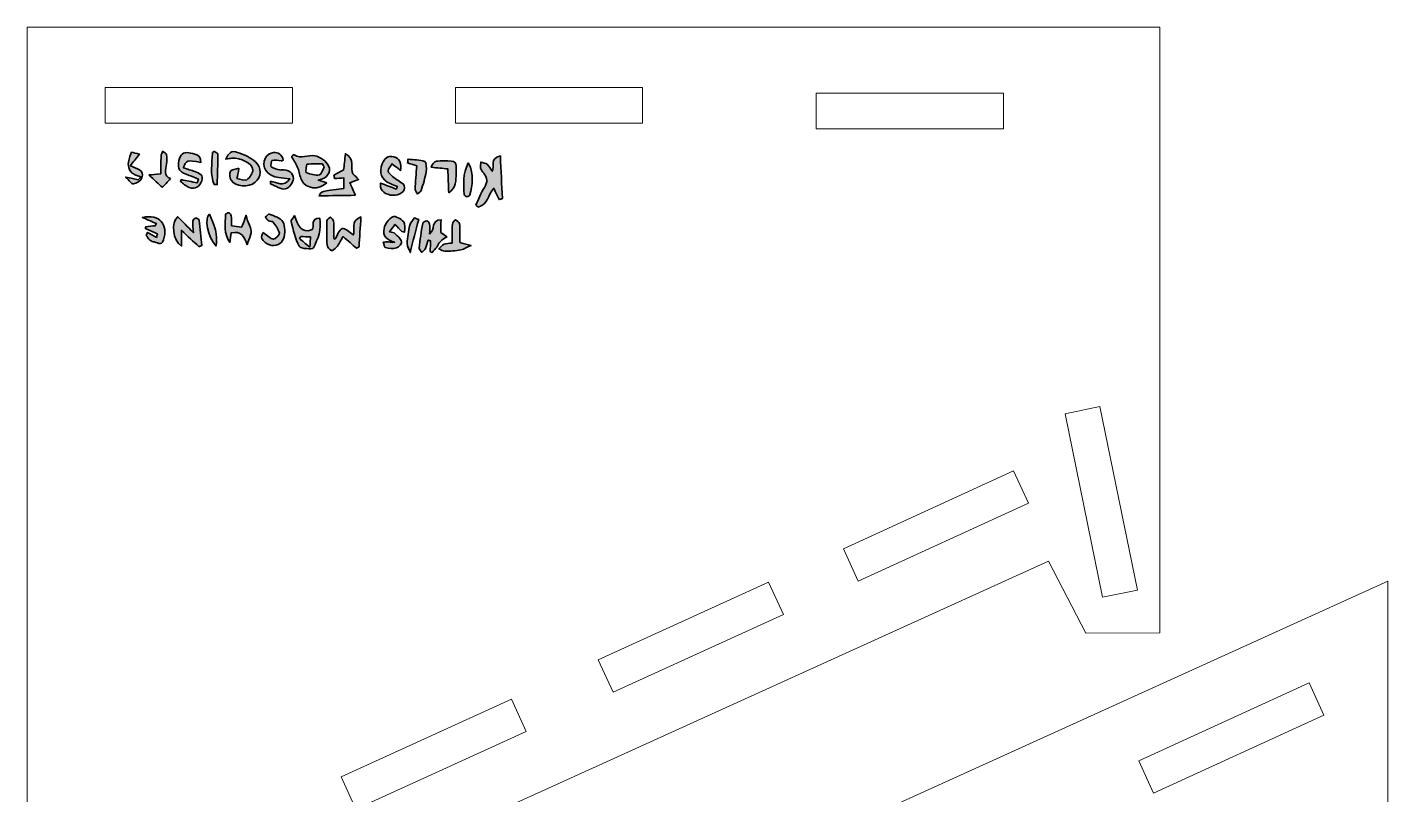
# Model space of a CAD drawing. Header units: inches. Extents: x 0.7 to 43.7, y -59.5 to -0.9.
# Drawn here: x 0.67 to 23.51, y -27.58 to -14.69 of the extents above; entities that cross this region are included whole.
import ezdxf

# ---------------------------------------------------------------- set-up
doc = ezdxf.new("R2010")
doc.units = ezdxf.units.IN
doc.header["$MEASUREMENT"] = 0
doc.layers.add('cut', color=7, linetype='Continuous')
doc.layers.add('etch', color=7, linetype='Continuous')

# ---------------------------------------------------------------- blocks, each defined once
blk = doc.blocks.new('block 11')
at = {"layer": 'etch', "true_color": 0x00a550}
h = blk.add_hatch(color=114, dxfattribs=at)
h.dxf.hatch_style = 2
edge = h.paths.add_edge_path()
edge.add_spline(control_points=[(2.419, -16.793), (2.457, -16.802), (2.497, -16.812), (2.553, -16.826), (2.495, -16.901), (2.452, -16.956), (2.404, -17.019), (2.501, -17.075), (2.646, -17.079), (2.597, -17.225), (2.581, -17.271), (2.507, -17.315), (2.453, -17.325), (2.423, -17.331), (2.38, -17.263), (2.322, -17.21), (2.418, -17.231), (2.475, -17.243), (2.531, -17.255), (2.546, -17.24), (2.561, -17.224), (2.575, -17.208), (2.328, -17.14), (2.337, -16.987), (2.419, -16.793)], knot_values=[0, 0, 0, 0, 1, 1, 1, 2, 2, 2, 3, 3, 3, 4, 4, 4, 5, 5, 5, 6, 6, 6, 7, 7, 7, 8, 8, 8, 8], degree=3, periodic=1)
h = blk.add_hatch(color=114, dxfattribs=at)
h.dxf.hatch_style = 2
edge = h.paths.add_edge_path()
edge.add_spline(control_points=[(3.076, -17.234), (3.023, -17.292), (2.975, -17.344), (2.939, -17.382), (2.879, -17.326), (2.804, -17.257), (2.715, -17.174), (2.771, -17.169), (2.826, -17.163), (2.912, -17.155), (2.914, -17.059), (2.914, -16.957), (2.918, -16.856), (2.92, -16.829), (2.935, -16.803), (2.943, -16.776), (2.967, -16.795), (3.006, -16.811), (3.01, -16.834), (3.02, -16.883), (3.015, -16.936), (3.01, -16.986), (2.998, -17.087), (2.952, -17.196), (3.076, -17.234)], knot_values=[0, 0, 0, 0, 1, 1, 1, 2, 2, 2, 3, 3, 3, 4, 4, 4, 5, 5, 5, 6, 6, 6, 7, 7, 7, 8, 8, 8, 8], degree=3, periodic=1)
h = blk.add_hatch(color=114, dxfattribs=at)
h.dxf.hatch_style = 2
edge = h.paths.add_edge_path()
edge.add_spline(control_points=[(3.291, -17.055), (3.362, -17.077), (3.424, -17.095), (3.484, -17.117), (3.557, -17.144), (3.637, -17.177), (3.601, -17.275), (3.566, -17.367), (3.492, -17.422), (3.389, -17.385), (3.335, -17.365), (3.29, -17.317), (3.241, -17.282), (3.247, -17.272), (3.253, -17.263), (3.258, -17.253), (3.346, -17.271), (3.433, -17.289), (3.521, -17.307), (3.528, -17.287), (3.536, -17.266), (3.543, -17.246), (3.493, -17.224), (3.444, -17.195), (3.391, -17.181), (3.231, -17.137), (3.19, -17.078), (3.217, -16.933), (3.235, -16.836), (3.291, -16.785), (3.381, -16.804), (3.467, -16.821), (3.586, -16.819), (3.585, -16.963), (3.342, -16.923), (3.342, -16.923), (3.291, -17.055)], knot_values=[0, 0, 0, 0, 1, 1, 1, 2, 2, 2, 3, 3, 3, 4, 4, 4, 5, 5, 5, 6, 6, 6, 7, 7, 7, 8, 8, 8, 9, 9, 9, 10, 10, 10, 11, 11, 11, 12, 12, 12, 12], degree=3, periodic=1)
h = blk.add_hatch(color=114, dxfattribs=at)
h.dxf.hatch_style = 2
edge = h.paths.add_edge_path()
edge.add_spline(control_points=[(3.807, -17.335), (3.738, -17.165), (3.773, -16.985), (3.778, -16.809), (3.778, -16.798), (3.81, -16.776), (3.816, -16.78), (3.838, -16.791), (3.871, -16.812), (3.871, -16.828), (3.871, -16.997), (3.864, -17.166), (3.86, -17.335), (3.842, -17.335), (3.825, -17.335), (3.807, -17.335)], knot_values=[0, 0, 0, 0, 1, 1, 1, 2, 2, 2, 3, 3, 3, 4, 4, 4, 5, 5, 5, 5], degree=3, periodic=1)
h = blk.add_hatch(color=114, dxfattribs=at)
h.dxf.hatch_style = 2
edge = h.paths.add_edge_path()
edge.add_spline(control_points=[(4.225, -17.062), (4.21, -17.139), (4.201, -17.186), (4.191, -17.234), (4.248, -17.243), (4.322, -17.278), (4.356, -17.255), (4.407, -17.221), (4.458, -17.144), (4.457, -17.086), (4.456, -16.984), (4.25, -16.88), (4.107, -16.893), (4.076, -16.895), (4.044, -16.902), (4.003, -16.908), (4.044, -16.809), (4.105, -16.755), (4.202, -16.795), (4.306, -16.837), (4.42, -16.878), (4.502, -16.952), (4.615, -17.054), (4.601, -17.215), (4.498, -17.298), (4.386, -17.388), (4.163, -17.376), (4.092, -17.264), (4.067, -17.225), (4.061, -17.15), (4.083, -17.112), (4.102, -17.08), (4.172, -17.079), (4.225, -17.062)], knot_values=[0, 0, 0, 0, 1, 1, 1, 2, 2, 2, 3, 3, 3, 4, 4, 4, 5, 5, 5, 6, 6, 6, 7, 7, 7, 8, 8, 8, 9, 9, 9, 10, 10, 10, 11, 11, 11, 11], degree=3, periodic=1)
h = blk.add_hatch(color=114, dxfattribs=at)
h.dxf.hatch_style = 2
edge = h.paths.add_edge_path()
edge.add_spline(control_points=[(4.752, -17.278), (4.867, -17.299), (4.97, -17.385), (5.079, -17.242), (5.003, -17.232), (4.948, -17.223), (4.893, -17.217), (4.7, -17.197), (4.587, -17.039), (4.668, -16.888), (4.692, -16.845), (4.755, -16.799), (4.803, -16.797), (4.88, -16.793), (4.953, -16.829), (4.968, -16.926), (4.949, -16.933), (4.94, -16.938), (4.932, -16.938), (4.882, -16.934), (4.83, -16.92), (4.782, -16.929), (4.769, -16.932), (4.752, -17.025), (4.768, -17.037), (4.807, -17.068), (4.863, -17.076), (4.913, -17.091), (4.921, -17.094), (4.931, -17.092), (4.941, -17.091), (5.053, -17.079), (5.14, -17.135), (5.14, -17.238), (5.139, -17.299), (5.059, -17.402), (5.003, -17.41), (4.928, -17.421), (4.842, -17.36), (4.762, -17.327), (4.755, -17.324), (4.756, -17.301), (4.752, -17.278)], knot_values=[0, 0, 0, 0, 1, 1, 1, 2, 2, 2, 3, 3, 3, 4, 4, 4, 5, 5, 5, 6, 6, 6, 7, 7, 7, 8, 8, 8, 9, 9, 9, 10, 10, 10, 11, 11, 11, 12, 12, 12, 13, 13, 13, 14, 14, 14, 14], degree=3, periodic=1)
h = blk.add_hatch(color=114, dxfattribs=at)
h.dxf.hatch_style = 2
edge = h.paths.add_edge_path()
edge.add_spline(control_points=[(5.7, -17.306), (5.562, -17.44), (5.35, -17.41), (5.276, -17.259), (5.245, -17.197), (5.239, -17.123), (5.213, -17.059), (5.187, -16.996), (5.148, -16.939), (5.108, -16.866), (5.106, -16.868), (5.143, -16.83), (5.152, -16.836), (5.268, -16.912), (5.387, -16.833), (5.496, -16.852), (5.584, -16.868), (5.696, -16.942), (5.73, -17.02), (5.775, -17.123), (5.715, -17.23), (5.555, -17.263), (5.616, -17.281), (5.65, -17.291), (5.7, -17.306)], knot_values=[0, 0, 0, 0, 1, 1, 1, 2, 2, 2, 3, 3, 3, 4, 4, 4, 5, 5, 5, 6, 6, 6, 7, 7, 7, 8, 8, 8, 8], degree=3, periodic=1)
edge = h.paths.add_edge_path()
edge.add_spline(control_points=[(5.655, -17.04), (5.645, -17.022), (5.635, -17.004), (5.625, -16.986), (5.539, -16.987), (5.451, -16.981), (5.367, -16.996), (5.353, -16.999), (5.341, -17.131), (5.353, -17.135), (5.424, -17.161), (5.505, -17.183), (5.578, -17.174), (5.609, -17.17), (5.63, -17.087), (5.655, -17.04)], knot_values=[0, 0, 0, 0, 1, 1, 1, 2, 2, 2, 3, 3, 3, 4, 4, 4, 5, 5, 5, 5], degree=3, periodic=1)
h = blk.add_hatch(color=114, dxfattribs=at)
h.dxf.hatch_style = 2
edge = h.paths.add_edge_path()
edge.add_spline(control_points=[(6.179, -17.516), (5.979, -17.519), (5.78, -17.522), (5.569, -17.525), (5.602, -17.45), (5.602, -17.45), (5.985, -17.4), (5.986, -17.35), (5.986, -17.3), (5.986, -17.224), (5.933, -17.228), (5.882, -17.232), (5.831, -17.236), (5.827, -17.218), (5.823, -17.199), (5.818, -17.18), (5.872, -17.15), (5.927, -17.12), (5.982, -17.09), (5.991, -17.013), (6, -16.927), (6.013, -16.817), (6.187, -16.91), (6.078, -17.06), (6.138, -17.158), (6.167, -17.186), (6.2, -17.218), (6.233, -17.251), (6.195, -17.265), (6.157, -17.279), (6.086, -17.305), (6.108, -17.356), (6.135, -17.417), (6.179, -17.516)], knot_values=[0, 0, 0, 0, 1, 1, 1, 2, 2, 2, 3, 3, 3, 4, 4, 4, 5, 5, 5, 6, 6, 6, 7, 7, 7, 8, 8, 8, 9, 9, 9, 10, 10, 10, 11, 11, 11, 11], degree=3, periodic=1)
h = blk.add_hatch(color=114, dxfattribs=at)
h.dxf.hatch_style = 2
edge = h.paths.add_edge_path()
edge.add_spline(control_points=[(6.936, -17.104), (6.92, -17.088), (6.91, -17.075), (6.897, -17.065), (6.862, -17.039), (6.826, -17.015), (6.791, -16.99), (6.769, -17.029), (6.73, -17.067), (6.73, -17.106), (6.73, -17.138), (6.772, -17.176), (6.803, -17.201), (6.859, -17.246), (6.924, -17.281), (6.98, -17.326), (6.997, -17.34), (7.009, -17.375), (7.006, -17.398), (6.998, -17.478), (6.874, -17.534), (6.766, -17.511), (6.646, -17.487), (6.584, -17.41), (6.603, -17.312), (6.69, -17.345), (6.779, -17.379), (6.868, -17.413), (6.873, -17.398), (6.879, -17.383), (6.884, -17.369), (6.844, -17.353), (6.804, -17.338), (6.765, -17.32), (6.618, -17.254), (6.57, -17.134), (6.629, -16.986), (6.664, -16.898), (6.721, -16.844), (6.822, -16.87), (6.918, -16.895), (6.96, -16.98), (6.936, -17.104)], knot_values=[0, 0, 0, 0, 1, 1, 1, 2, 2, 2, 3, 3, 3, 4, 4, 4, 5, 5, 5, 6, 6, 6, 7, 7, 7, 8, 8, 8, 9, 9, 9, 10, 10, 10, 11, 11, 11, 12, 12, 12, 13, 13, 13, 14, 14, 14, 14], degree=3, periodic=1)
h = blk.add_hatch(color=114, dxfattribs=at)
h.dxf.hatch_style = 2
edge = h.paths.add_edge_path()
edge.add_spline(control_points=[(8.2, -17.682), (8.247, -17.582), (8.283, -17.476), (8.344, -17.385), (8.404, -17.295), (8.396, -17.223), (8.333, -17.145), (8.313, -17.119), (8.29, -17.092), (8.282, -17.061), (8.274, -17.029), (8.283, -16.993), (8.285, -16.959), (8.321, -16.971), (8.363, -16.974), (8.39, -16.996), (8.425, -17.025), (8.446, -17.069), (8.476, -17.111), (8.528, -17.037), (8.421, -16.896), (8.613, -16.855), (8.624, -17.1), (8.635, -17.335), (8.646, -17.57), (8.627, -17.576), (8.609, -17.582), (8.59, -17.588), (8.562, -17.528), (8.535, -17.469), (8.502, -17.399), (8.41, -17.499), (8.398, -17.681), (8.24, -17.713), (8.227, -17.702), (8.213, -17.692), (8.2, -17.682)], knot_values=[0, 0, 0, 0, 1, 1, 1, 2, 2, 2, 3, 3, 3, 4, 4, 4, 5, 5, 5, 6, 6, 6, 7, 7, 7, 8, 8, 8, 9, 9, 9, 10, 10, 10, 11, 11, 11, 12, 12, 12, 12], degree=3, periodic=1)
h = blk.add_hatch(color=114, dxfattribs=at)
h.dxf.hatch_style = 2
edge = h.paths.add_edge_path()
edge.add_spline(control_points=[(7.21, -17.02), (7.175, -17.01), (7.114, -16.991), (7.054, -16.972), (7.058, -16.951), (7.061, -16.93), (7.065, -16.909), (7.158, -16.92), (7.257, -16.918), (7.343, -16.95), (7.37, -16.96), (7.377, -17.065), (7.367, -17.123), (7.35, -17.228), (7.316, -17.331), (7.284, -17.434), (7.276, -17.458), (7.244, -17.475), (7.224, -17.495), (7.209, -17.469), (7.181, -17.443), (7.182, -17.418), (7.187, -17.288), (7.199, -17.158), (7.21, -17.02)], knot_values=[0, 0, 0, 0, 1, 1, 1, 2, 2, 2, 3, 3, 3, 4, 4, 4, 5, 5, 5, 6, 6, 6, 7, 7, 7, 8, 8, 8, 8], degree=3, periodic=1)
h = blk.add_hatch(color=114, dxfattribs=at)
h.dxf.hatch_style = 2
edge = h.paths.add_edge_path()
edge.add_spline(control_points=[(7.746, -17.472), (7.741, -17.344), (7.737, -17.217), (7.732, -17.073), (7.643, -17.064), (7.552, -17.055), (7.453, -17.045), (7.49, -16.919), (7.583, -16.941), (7.661, -16.94), (7.877, -16.936), (7.879, -16.937), (7.871, -17.151), (7.866, -17.266), (7.875, -17.387), (7.746, -17.472)], knot_values=[0, 0, 0, 0, 1, 1, 1, 2, 2, 2, 3, 3, 3, 4, 4, 4, 5, 5, 5, 5], degree=3, periodic=1)
h = blk.add_hatch(color=114, dxfattribs=at)
h.dxf.hatch_style = 2
edge = h.paths.add_edge_path()
edge.add_spline(control_points=[(8.075, -16.972), (8.184, -17.174), (8.136, -17.342), (8.103, -17.509), (8.1, -17.523), (8.069, -17.54), (8.053, -17.539), (8.035, -17.537), (8.006, -17.515), (8.005, -17.5), (7.998, -17.332), (7.974, -17.16), (8.075, -16.972)], knot_values=[0, 0, 0, 0, 1, 1, 1, 2, 2, 2, 3, 3, 3, 4, 4, 4, 4], degree=3, periodic=1)
h = blk.add_hatch(color=114, dxfattribs=at)
h.dxf.hatch_style = 2
edge = h.paths.add_edge_path()
edge.add_spline(control_points=[(4.362, -18.348), (4.32, -18.205), (4.261, -18.108), (4.096, -18.146), (4.089, -18.199), (4.081, -18.254), (4.074, -18.308), (3.957, -18.159), (3.999, -17.995), (4, -17.838), (4, -17.828), (4.038, -17.808), (4.054, -17.812), (4.071, -17.816), (4.094, -17.841), (4.096, -17.859), (4.103, -17.909), (4.1, -17.961), (4.102, -18.028), (4.158, -18.035), (4.215, -18.042), (4.27, -18.049), (4.279, -18.033), (4.284, -18.026), (4.287, -18.017), (4.307, -17.962), (4.326, -17.906), (4.345, -17.85), (4.363, -17.907), (4.373, -17.968), (4.402, -18.019), (4.47, -18.138), (4.397, -18.235), (4.362, -18.348)], knot_values=[0, 0, 0, 0, 1, 1, 1, 2, 2, 2, 3, 3, 3, 4, 4, 4, 5, 5, 5, 6, 6, 6, 7, 7, 7, 8, 8, 8, 9, 9, 9, 10, 10, 10, 11, 11, 11, 11], degree=3, periodic=1)
h = blk.add_hatch(color=114, dxfattribs=at)
h.dxf.hatch_style = 2
edge = h.paths.add_edge_path()
edge.add_spline(control_points=[(2.721, -18.265), (2.703, -18.241), (2.686, -18.216), (2.668, -18.191), (2.674, -18.174), (2.68, -18.156), (2.686, -18.138), (2.737, -18.166), (2.788, -18.194), (2.839, -18.222), (2.845, -18.203), (2.851, -18.184), (2.857, -18.164), (2.789, -18.135), (2.722, -18.106), (2.654, -18.076), (2.656, -18.065), (2.658, -18.054), (2.661, -18.043), (2.714, -18.037), (2.767, -18.032), (2.82, -18.026), (2.826, -18.015), (2.832, -18.003), (2.838, -17.992), (2.76, -17.957), (2.681, -17.922), (2.603, -17.887), (2.896, -17.828), (3.041, -18.005), (2.959, -18.266), (2.922, -18.386), (2.844, -18.289), (2.786, -18.299), (2.764, -18.288), (2.743, -18.277), (2.721, -18.265)], knot_values=[0, 0, 0, 0, 1, 1, 1, 2, 2, 2, 3, 3, 3, 4, 4, 4, 5, 5, 5, 6, 6, 6, 7, 7, 7, 8, 8, 8, 9, 9, 9, 10, 10, 10, 11, 11, 11, 12, 12, 12, 12], degree=3, periodic=1)
h = blk.add_hatch(color=114, dxfattribs=at)
h.dxf.hatch_style = 2
edge = h.paths.add_edge_path()
edge.add_spline(control_points=[(3.552, -18.377), (3.458, -18.29), (3.365, -18.203), (3.258, -18.105), (3.258, -18.198), (3.258, -18.278), (3.258, -18.37), (3.113, -18.273), (3.084, -17.971), (3.198, -17.875), (3.277, -17.957), (3.357, -18.04), (3.46, -18.146), (3.455, -18.064), (3.447, -18.008), (3.451, -17.953), (3.452, -17.932), (3.479, -17.9), (3.496, -17.898), (3.517, -17.896), (3.557, -17.92), (3.559, -17.936), (3.576, -18.077), (3.587, -18.219), (3.599, -18.361), (3.583, -18.366), (3.568, -18.372), (3.552, -18.377)], knot_values=[0, 0, 0, 0, 1, 1, 1, 2, 2, 2, 3, 3, 3, 4, 4, 4, 5, 5, 5, 6, 6, 6, 7, 7, 7, 8, 8, 8, 9, 9, 9, 9], degree=3, periodic=1)
h = blk.add_hatch(color=114, dxfattribs=at)
h.dxf.hatch_style = 2
edge = h.paths.add_edge_path()
edge.add_spline(control_points=[(3.84, -18.369), (3.695, -18.21), (3.638, -17.887), (3.732, -17.835), (3.812, -18.007), (3.877, -18.18), (3.84, -18.369)], knot_values=[0, 0, 0, 0, 1, 1, 1, 2, 2, 2, 2], degree=3, periodic=1)
h = blk.add_hatch(color=114, dxfattribs=at)
h.dxf.hatch_style = 2
edge = h.paths.add_edge_path()
edge.add_spline(control_points=[(4.63, -18.141), (4.706, -18.194), (4.752, -18.248), (4.804, -18.254), (4.835, -18.257), (4.911, -18.176), (4.904, -18.15), (4.886, -18.082), (4.836, -18.021), (4.793, -17.962), (4.783, -17.948), (4.745, -17.958), (4.727, -17.947), (4.703, -17.932), (4.686, -17.906), (4.667, -17.884), (4.69, -17.866), (4.721, -17.827), (4.734, -17.832), (4.815, -17.868), (4.927, -17.894), (4.962, -17.96), (5.003, -18.036), (5.001, -18.158), (4.973, -18.245), (4.942, -18.339), (4.836, -18.377), (4.738, -18.35), (4.687, -18.336), (4.638, -18.288), (4.608, -18.242), (4.593, -18.219), (4.623, -18.167), (4.63, -18.141)], knot_values=[0, 0, 0, 0, 1, 1, 1, 2, 2, 2, 3, 3, 3, 4, 4, 4, 5, 5, 5, 6, 6, 6, 7, 7, 7, 8, 8, 8, 9, 9, 9, 10, 10, 10, 11, 11, 11, 11], degree=3, periodic=1)
h = blk.add_hatch(color=114, dxfattribs=at)
h.dxf.hatch_style = 2
edge = h.paths.add_edge_path()
edge.add_spline(control_points=[(5.157, -17.856), (5.217, -18.016), (5.26, -18.165), (5.454, -18.093), (5.502, -18.042), (5.413, -17.89), (5.582, -17.902), (5.612, -18.083), (5.555, -18.249), (5.474, -18.398), (5.458, -18.427), (5.26, -18.415), (5.235, -18.372), (5.165, -18.247), (5.139, -18.096), (5.1, -17.954), (5.096, -17.939), (5.121, -17.916), (5.157, -17.856)], knot_values=[0, 0, 0, 0, 1, 1, 1, 2, 2, 2, 3, 3, 3, 4, 4, 4, 5, 5, 5, 6, 6, 6, 6], degree=3, periodic=1)
edge = h.paths.add_edge_path()
edge.add_spline(control_points=[(5.413, -18.388), (5.421, -18.297), (5.424, -18.257), (5.428, -18.215), (5.365, -18.213), (5.315, -18.211), (5.265, -18.209), (5.258, -18.22), (5.25, -18.231), (5.242, -18.242), (5.289, -18.282), (5.336, -18.322), (5.413, -18.388)], knot_values=[0, 0, 0, 0, 1, 1, 1, 2, 2, 2, 3, 3, 3, 4, 4, 4, 4], degree=3, periodic=1)
h = blk.add_hatch(color=114, dxfattribs=at)
h.dxf.hatch_style = 2
edge = h.paths.add_edge_path()
edge.add_spline(control_points=[(5.839, -18.255), (5.877, -18.192), (5.905, -18.09), (5.957, -18.075), (6.006, -18.062), (6.08, -18.14), (6.147, -18.181), (6.186, -18.1), (6.079, -17.954), (6.273, -17.88), (6.261, -18.06), (6.251, -18.219), (6.24, -18.379), (6.226, -18.387), (6.212, -18.396), (6.197, -18.404), (6.127, -18.343), (6.056, -18.281), (5.973, -18.209), (5.934, -18.273), (5.903, -18.334), (5.862, -18.388), (5.842, -18.414), (5.793, -18.45), (5.777, -18.441), (5.745, -18.425), (5.708, -18.383), (5.706, -18.349), (5.696, -18.214), (5.696, -18.079), (5.699, -17.943), (5.7, -17.923), (5.739, -17.903), (5.76, -17.883), (5.779, -17.905), (5.813, -17.926), (5.814, -17.949), (5.82, -18.046), (5.817, -18.144), (5.817, -18.241), (5.824, -18.246), (5.832, -18.251), (5.839, -18.255)], knot_values=[0, 0, 0, 0, 1, 1, 1, 2, 2, 2, 3, 3, 3, 4, 4, 4, 5, 5, 5, 6, 6, 6, 7, 7, 7, 8, 8, 8, 9, 9, 9, 10, 10, 10, 11, 11, 11, 12, 12, 12, 13, 13, 13, 14, 14, 14, 14], degree=3, periodic=1)
h = blk.add_hatch(color=114, dxfattribs=at)
h.dxf.hatch_style = 2
edge = h.paths.add_edge_path()
edge.add_spline(control_points=[(6.961, -18.126), (6.922, -18.086), (6.883, -18.046), (6.844, -18.006), (6.816, -18.041), (6.789, -18.077), (6.75, -18.127), (6.801, -18.142), (6.828, -18.142), (6.842, -18.156), (6.885, -18.199), (6.937, -18.241), (6.956, -18.295), (6.965, -18.319), (6.909, -18.39), (6.872, -18.4), (6.813, -18.417), (6.743, -18.407), (6.682, -18.393), (6.664, -18.389), (6.658, -18.335), (6.646, -18.304), (6.675, -18.302), (6.705, -18.295), (6.734, -18.298), (6.766, -18.301), (6.798, -18.312), (6.84, -18.304), (6.714, -18.271), (6.629, -18.198), (6.661, -18.071), (6.679, -17.996), (6.742, -17.911), (6.809, -17.876), (6.846, -17.856), (6.948, -17.912), (6.99, -17.961), (7.021, -17.996), (7.003, -18.075), (7.006, -18.134), (6.991, -18.131), (6.976, -18.129), (6.961, -18.126)], knot_values=[0, 0, 0, 0, 1, 1, 1, 2, 2, 2, 3, 3, 3, 4, 4, 4, 5, 5, 5, 6, 6, 6, 7, 7, 7, 8, 8, 8, 9, 9, 9, 10, 10, 10, 11, 11, 11, 12, 12, 12, 13, 13, 13, 14, 14, 14, 14], degree=3, periodic=1)
h = blk.add_hatch(color=114, dxfattribs=at)
h.dxf.hatch_style = 2
edge = h.paths.add_edge_path()
edge.add_spline(control_points=[(7.102, -18.476), (7.083, -18.426), (7.047, -18.375), (7.048, -18.325), (7.052, -18.222), (7.069, -18.119), (7.093, -18.019), (7.104, -17.974), (7.146, -17.936), (7.173, -17.894), (7.196, -17.904), (7.219, -17.913), (7.242, -17.923), (7.193, -18.107), (7.145, -18.291), (7.096, -18.475), (7.097, -18.475), (7.102, -18.476), (7.102, -18.476)], knot_values=[0, 0, 0, 0, 1, 1, 1, 2, 2, 2, 3, 3, 3, 4, 4, 4, 5, 5, 5, 6, 6, 6, 6], degree=3, periodic=1)
h = blk.add_hatch(color=114, dxfattribs=at)
h.dxf.hatch_style = 2
edge = h.paths.add_edge_path()
edge.add_spline(control_points=[(7.425, -18.17), (7.522, -18.093), (7.443, -17.928), (7.617, -17.927), (7.615, -18.002), (7.614, -18.069), (7.612, -18.139), (7.644, -18.162), (7.681, -18.189), (7.717, -18.215), (7.68, -18.239), (7.638, -18.259), (7.606, -18.289), (7.581, -18.313), (7.571, -18.35), (7.55, -18.379), (7.524, -18.414), (7.494, -18.446), (7.466, -18.479), (7.456, -18.473), (7.445, -18.466), (7.435, -18.46), (7.437, -18.4), (7.438, -18.339), (7.44, -18.278), (7.427, -18.275), (7.414, -18.272), (7.402, -18.269), (7.386, -18.317), (7.375, -18.366), (7.354, -18.411), (7.343, -18.436), (7.316, -18.454), (7.296, -18.475), (7.28, -18.451), (7.249, -18.426), (7.251, -18.404), (7.265, -18.264), (7.284, -18.125), (7.309, -17.988), (7.312, -17.968), (7.354, -17.947), (7.38, -17.943), (7.393, -17.942), (7.421, -17.978), (7.424, -18), (7.431, -18.048), (7.426, -18.099), (7.425, -18.17)], knot_values=[0, 0, 0, 0, 1, 1, 1, 2, 2, 2, 3, 3, 3, 4, 4, 4, 5, 5, 5, 6, 6, 6, 7, 7, 7, 8, 8, 8, 9, 9, 9, 10, 10, 10, 11, 11, 11, 12, 12, 12, 13, 13, 13, 14, 14, 14, 15, 15, 15, 16, 16, 16, 16], degree=3, periodic=1)
h = blk.add_hatch(color=114, dxfattribs=at)
h.dxf.hatch_style = 2
edge = h.paths.add_edge_path()
edge.add_spline(control_points=[(7.804, -18.317), (7.804, -18.204), (7.801, -18.102), (7.807, -17.999), (7.808, -17.974), (7.837, -17.95), (7.853, -17.926), (7.878, -17.947), (7.924, -17.967), (7.927, -17.99), (7.936, -18.092), (7.933, -18.195), (7.935, -18.303), (7.936, -18.304), (7.941, -18.314), (7.948, -18.316), (8.005, -18.33), (8.063, -18.343), (8.12, -18.357), (8.063, -18.383), (8.008, -18.42), (7.948, -18.432), (7.862, -18.449), (7.772, -18.454), (7.683, -18.454), (7.649, -18.455), (7.616, -18.429), (7.582, -18.416), (7.61, -18.389), (7.634, -18.353), (7.667, -18.338), (7.704, -18.322), (7.75, -18.325), (7.804, -18.317)], knot_values=[0, 0, 0, 0, 1, 1, 1, 2, 2, 2, 3, 3, 3, 4, 4, 4, 5, 5, 5, 6, 6, 6, 7, 7, 7, 8, 8, 8, 9, 9, 9, 10, 10, 10, 11, 11, 11, 11], degree=3, periodic=1)
at = {"layer": 'etch', "color": 114, "lineweight": 35, "true_color": 0x00a550}
for points, knots in [([(2.419, -16.793), (2.457, -16.802), (2.497, -16.812), (2.553, -16.826), (2.495, -16.901), (2.452, -16.956), (2.404, -17.019), (2.501, -17.075), (2.646, -17.079), (2.597, -17.225), (2.581, -17.271), (2.507, -17.315), (2.453, -17.325), (2.423, -17.331), (2.38, -17.263), (2.322, -17.21), (2.418, -17.231), (2.475, -17.243), (2.531, -17.255), (2.546, -17.24), (2.561, -17.224), (2.575, -17.208), (2.328, -17.14), (2.337, -16.987), (2.419, -16.793)], [0, 0, 0, 0, 1, 1, 1, 2, 2, 2, 3, 3, 3, 4, 4, 4, 5, 5, 5, 6, 6, 6, 7, 7, 7, 8, 8, 8, 8]), ([(3.076, -17.234), (3.023, -17.292), (2.975, -17.344), (2.939, -17.382), (2.879, -17.326), (2.804, -17.257), (2.715, -17.174), (2.771, -17.169), (2.826, -17.163), (2.912, -17.155), (2.914, -17.059), (2.914, -16.957), (2.918, -16.856), (2.92, -16.829), (2.935, -16.803), (2.943, -16.776), (2.967, -16.795), (3.006, -16.811), (3.01, -16.834), (3.02, -16.883), (3.015, -16.936), (3.01, -16.986), (2.998, -17.087), (2.952, -17.196), (3.076, -17.234)], [0, 0, 0, 0, 1, 1, 1, 2, 2, 2, 3, 3, 3, 4, 4, 4, 5, 5, 5, 6, 6, 6, 7, 7, 7, 8, 8, 8, 8]), ([(3.291, -17.055), (3.362, -17.077), (3.424, -17.095), (3.484, -17.117), (3.557, -17.144), (3.637, -17.177), (3.601, -17.275), (3.566, -17.367), (3.492, -17.422), (3.389, -17.385), (3.335, -17.365), (3.29, -17.317), (3.241, -17.282), (3.247, -17.272), (3.253, -17.263), (3.258, -17.253), (3.346, -17.271), (3.433, -17.289), (3.521, -17.307), (3.528, -17.287), (3.536, -17.266), (3.543, -17.246), (3.493, -17.224), (3.444, -17.195), (3.391, -17.181), (3.231, -17.137), (3.19, -17.078), (3.217, -16.933), (3.235, -16.836), (3.291, -16.785), (3.381, -16.804), (3.467, -16.821), (3.586, -16.819), (3.585, -16.963), (3.342, -16.923), (3.342, -16.923), (3.291, -17.055)], [0, 0, 0, 0, 1, 1, 1, 2, 2, 2, 3, 3, 3, 4, 4, 4, 5, 5, 5, 6, 6, 6, 7, 7, 7, 8, 8, 8, 9, 9, 9, 10, 10, 10, 11, 11, 11, 12, 12, 12, 12]), ([(3.807, -17.335), (3.738, -17.165), (3.773, -16.985), (3.778, -16.809), (3.778, -16.798), (3.81, -16.776), (3.816, -16.78), (3.838, -16.791), (3.871, -16.812), (3.871, -16.828), (3.871, -16.997), (3.864, -17.166), (3.86, -17.335), (3.842, -17.335), (3.825, -17.335), (3.807, -17.335)], [0, 0, 0, 0, 1, 1, 1, 2, 2, 2, 3, 3, 3, 4, 4, 4, 5, 5, 5, 5]), ([(4.225, -17.062), (4.21, -17.139), (4.201, -17.186), (4.191, -17.234), (4.248, -17.243), (4.322, -17.278), (4.356, -17.255), (4.407, -17.221), (4.458, -17.144), (4.457, -17.086), (4.456, -16.984), (4.25, -16.88), (4.107, -16.893), (4.076, -16.895), (4.044, -16.902), (4.003, -16.908), (4.044, -16.809), (4.105, -16.755), (4.202, -16.795), (4.306, -16.837), (4.42, -16.878), (4.502, -16.952), (4.615, -17.054), (4.601, -17.215), (4.498, -17.298), (4.386, -17.388), (4.163, -17.376), (4.092, -17.264), (4.067, -17.225), (4.061, -17.15), (4.083, -17.112), (4.102, -17.08), (4.172, -17.079), (4.225, -17.062)], [0, 0, 0, 0, 1, 1, 1, 2, 2, 2, 3, 3, 3, 4, 4, 4, 5, 5, 5, 6, 6, 6, 7, 7, 7, 8, 8, 8, 9, 9, 9, 10, 10, 10, 11, 11, 11, 11]), ([(4.752, -17.278), (4.867, -17.299), (4.97, -17.385), (5.079, -17.242), (5.003, -17.232), (4.948, -17.223), (4.893, -17.217), (4.7, -17.197), (4.587, -17.039), (4.668, -16.888), (4.692, -16.845), (4.755, -16.799), (4.803, -16.797), (4.88, -16.793), (4.953, -16.829), (4.968, -16.926), (4.949, -16.933), (4.94, -16.938), (4.932, -16.938), (4.882, -16.934), (4.83, -16.92), (4.782, -16.929), (4.769, -16.932), (4.752, -17.025), (4.768, -17.037), (4.807, -17.068), (4.863, -17.076), (4.913, -17.091), (4.921, -17.094), (4.931, -17.092), (4.941, -17.091), (5.053, -17.079), (5.14, -17.135), (5.14, -17.238), (5.139, -17.299), (5.059, -17.402), (5.003, -17.41), (4.928, -17.421), (4.842, -17.36), (4.762, -17.327), (4.755, -17.324), (4.756, -17.301), (4.752, -17.278)], [0, 0, 0, 0, 1, 1, 1, 2, 2, 2, 3, 3, 3, 4, 4, 4, 5, 5, 5, 6, 6, 6, 7, 7, 7, 8, 8, 8, 9, 9, 9, 10, 10, 10, 11, 11, 11, 12, 12, 12, 13, 13, 13, 14, 14, 14, 14]), ([(5.7, -17.306), (5.562, -17.44), (5.35, -17.41), (5.276, -17.259), (5.245, -17.197), (5.239, -17.123), (5.213, -17.059), (5.187, -16.996), (5.148, -16.939), (5.108, -16.866), (5.106, -16.868), (5.143, -16.83), (5.152, -16.836), (5.268, -16.912), (5.387, -16.833), (5.496, -16.852), (5.584, -16.868), (5.696, -16.942), (5.73, -17.02), (5.775, -17.123), (5.715, -17.23), (5.555, -17.263), (5.616, -17.281), (5.65, -17.291), (5.7, -17.306)], [0, 0, 0, 0, 1, 1, 1, 2, 2, 2, 3, 3, 3, 4, 4, 4, 5, 5, 5, 6, 6, 6, 7, 7, 7, 8, 8, 8, 8]), ([(6.179, -17.516), (5.979, -17.519), (5.78, -17.522), (5.569, -17.525), (5.602, -17.45), (5.602, -17.45), (5.985, -17.4), (5.986, -17.35), (5.986, -17.3), (5.986, -17.224), (5.933, -17.228), (5.882, -17.232), (5.831, -17.236), (5.827, -17.218), (5.823, -17.199), (5.818, -17.18), (5.872, -17.15), (5.927, -17.12), (5.982, -17.09), (5.991, -17.013), (6, -16.927), (6.013, -16.817), (6.187, -16.91), (6.078, -17.06), (6.138, -17.158), (6.167, -17.186), (6.2, -17.218), (6.233, -17.251), (6.195, -17.265), (6.157, -17.279), (6.086, -17.305), (6.108, -17.356), (6.135, -17.417), (6.179, -17.516)], [0, 0, 0, 0, 1, 1, 1, 2, 2, 2, 3, 3, 3, 4, 4, 4, 5, 5, 5, 6, 6, 6, 7, 7, 7, 8, 8, 8, 9, 9, 9, 10, 10, 10, 11, 11, 11, 11]), ([(6.936, -17.104), (6.92, -17.088), (6.91, -17.075), (6.897, -17.065), (6.862, -17.039), (6.826, -17.015), (6.791, -16.99), (6.769, -17.029), (6.73, -17.067), (6.73, -17.106), (6.73, -17.138), (6.772, -17.176), (6.803, -17.201), (6.859, -17.246), (6.924, -17.281), (6.98, -17.326), (6.997, -17.34), (7.009, -17.375), (7.006, -17.398), (6.998, -17.478), (6.874, -17.534), (6.766, -17.511), (6.646, -17.487), (6.584, -17.41), (6.603, -17.312), (6.69, -17.345), (6.779, -17.379), (6.868, -17.413), (6.873, -17.398), (6.879, -17.383), (6.884, -17.369), (6.844, -17.353), (6.804, -17.338), (6.765, -17.32), (6.618, -17.254), (6.57, -17.134), (6.629, -16.986), (6.664, -16.898), (6.721, -16.844), (6.822, -16.87), (6.918, -16.895), (6.96, -16.98), (6.936, -17.104)], [0, 0, 0, 0, 1, 1, 1, 2, 2, 2, 3, 3, 3, 4, 4, 4, 5, 5, 5, 6, 6, 6, 7, 7, 7, 8, 8, 8, 9, 9, 9, 10, 10, 10, 11, 11, 11, 12, 12, 12, 13, 13, 13, 14, 14, 14, 14]), ([(8.2, -17.682), (8.247, -17.582), (8.283, -17.476), (8.344, -17.385), (8.404, -17.295), (8.396, -17.223), (8.333, -17.145), (8.313, -17.119), (8.29, -17.092), (8.282, -17.061), (8.274, -17.029), (8.283, -16.993), (8.285, -16.959), (8.321, -16.971), (8.363, -16.974), (8.39, -16.996), (8.425, -17.025), (8.446, -17.069), (8.476, -17.111), (8.528, -17.037), (8.421, -16.896), (8.613, -16.855), (8.624, -17.1), (8.635, -17.335), (8.646, -17.57), (8.627, -17.576), (8.609, -17.582), (8.59, -17.588), (8.562, -17.528), (8.535, -17.469), (8.502, -17.399), (8.41, -17.499), (8.398, -17.681), (8.24, -17.713), (8.227, -17.702), (8.213, -17.692), (8.2, -17.682)], [0, 0, 0, 0, 1, 1, 1, 2, 2, 2, 3, 3, 3, 4, 4, 4, 5, 5, 5, 6, 6, 6, 7, 7, 7, 8, 8, 8, 9, 9, 9, 10, 10, 10, 11, 11, 11, 12, 12, 12, 12]), ([(5.655, -17.04), (5.645, -17.022), (5.635, -17.004), (5.625, -16.986), (5.539, -16.987), (5.451, -16.981), (5.367, -16.996), (5.353, -16.999), (5.341, -17.131), (5.353, -17.135), (5.424, -17.161), (5.505, -17.183), (5.578, -17.174), (5.609, -17.17), (5.63, -17.087), (5.655, -17.04)], [0, 0, 0, 0, 1, 1, 1, 2, 2, 2, 3, 3, 3, 4, 4, 4, 5, 5, 5, 5]), ([(5.655, -17.04), (5.63, -17.087), (5.609, -17.17), (5.578, -17.174), (5.505, -17.183), (5.424, -17.161), (5.353, -17.135), (5.341, -17.131), (5.353, -16.999), (5.367, -16.996), (5.451, -16.981), (5.539, -16.987), (5.625, -16.986), (5.635, -17.004), (5.645, -17.022), (5.655, -17.04)], [0, 0, 0, 0, 1, 1, 1, 2, 2, 2, 3, 3, 3, 4, 4, 4, 5, 5, 5, 5]), ([(7.21, -17.02), (7.175, -17.01), (7.114, -16.991), (7.054, -16.972), (7.058, -16.951), (7.061, -16.93), (7.065, -16.909), (7.158, -16.92), (7.257, -16.918), (7.343, -16.95), (7.37, -16.96), (7.377, -17.065), (7.367, -17.123), (7.35, -17.228), (7.316, -17.331), (7.284, -17.434), (7.276, -17.458), (7.244, -17.475), (7.224, -17.495), (7.209, -17.469), (7.181, -17.443), (7.182, -17.418), (7.187, -17.288), (7.199, -17.158), (7.21, -17.02)], [0, 0, 0, 0, 1, 1, 1, 2, 2, 2, 3, 3, 3, 4, 4, 4, 5, 5, 5, 6, 6, 6, 7, 7, 7, 8, 8, 8, 8]), ([(7.746, -17.472), (7.741, -17.344), (7.737, -17.217), (7.732, -17.073), (7.643, -17.064), (7.552, -17.055), (7.453, -17.045), (7.49, -16.919), (7.583, -16.941), (7.661, -16.94), (7.877, -16.936), (7.879, -16.937), (7.871, -17.151), (7.866, -17.266), (7.875, -17.387), (7.746, -17.472)], [0, 0, 0, 0, 1, 1, 1, 2, 2, 2, 3, 3, 3, 4, 4, 4, 5, 5, 5, 5]), ([(8.075, -16.972), (8.184, -17.174), (8.136, -17.342), (8.103, -17.509), (8.1, -17.523), (8.069, -17.54), (8.053, -17.539), (8.035, -17.537), (8.006, -17.515), (8.005, -17.5), (7.998, -17.332), (7.974, -17.16), (8.075, -16.972)], [0, 0, 0, 0, 1, 1, 1, 2, 2, 2, 3, 3, 3, 4, 4, 4, 4]), ([(4.362, -18.348), (4.32, -18.205), (4.261, -18.108), (4.096, -18.146), (4.089, -18.199), (4.081, -18.254), (4.074, -18.308), (3.957, -18.159), (3.999, -17.995), (4, -17.838), (4, -17.828), (4.038, -17.808), (4.054, -17.812), (4.071, -17.816), (4.094, -17.841), (4.096, -17.859), (4.103, -17.909), (4.1, -17.961), (4.102, -18.028), (4.158, -18.035), (4.215, -18.042), (4.27, -18.049), (4.279, -18.033), (4.284, -18.026), (4.287, -18.017), (4.307, -17.962), (4.326, -17.906), (4.345, -17.85), (4.363, -17.907), (4.373, -17.968), (4.402, -18.019), (4.47, -18.138), (4.397, -18.235), (4.362, -18.348)], [0, 0, 0, 0, 1, 1, 1, 2, 2, 2, 3, 3, 3, 4, 4, 4, 5, 5, 5, 6, 6, 6, 7, 7, 7, 8, 8, 8, 9, 9, 9, 10, 10, 10, 11, 11, 11, 11]), ([(2.721, -18.265), (2.703, -18.241), (2.686, -18.216), (2.668, -18.191), (2.674, -18.174), (2.68, -18.156), (2.686, -18.138), (2.737, -18.166), (2.788, -18.194), (2.839, -18.222), (2.845, -18.203), (2.851, -18.184), (2.857, -18.164), (2.789, -18.135), (2.722, -18.106), (2.654, -18.076), (2.656, -18.065), (2.658, -18.054), (2.661, -18.043), (2.714, -18.037), (2.767, -18.032), (2.82, -18.026), (2.826, -18.015), (2.832, -18.003), (2.838, -17.992), (2.76, -17.957), (2.681, -17.922), (2.603, -17.887), (2.896, -17.828), (3.041, -18.005), (2.959, -18.266), (2.922, -18.386), (2.844, -18.289), (2.786, -18.299), (2.764, -18.288), (2.743, -18.277), (2.721, -18.265)], [0, 0, 0, 0, 1, 1, 1, 2, 2, 2, 3, 3, 3, 4, 4, 4, 5, 5, 5, 6, 6, 6, 7, 7, 7, 8, 8, 8, 9, 9, 9, 10, 10, 10, 11, 11, 11, 12, 12, 12, 12]), ([(3.552, -18.377), (3.458, -18.29), (3.365, -18.203), (3.258, -18.105), (3.258, -18.198), (3.258, -18.278), (3.258, -18.37), (3.113, -18.273), (3.084, -17.971), (3.198, -17.875), (3.277, -17.957), (3.357, -18.04), (3.46, -18.146), (3.455, -18.064), (3.447, -18.008), (3.451, -17.953), (3.452, -17.932), (3.479, -17.9), (3.496, -17.898), (3.517, -17.896), (3.557, -17.92), (3.559, -17.936), (3.576, -18.077), (3.587, -18.219), (3.599, -18.361), (3.583, -18.366), (3.568, -18.372), (3.552, -18.377)], [0, 0, 0, 0, 1, 1, 1, 2, 2, 2, 3, 3, 3, 4, 4, 4, 5, 5, 5, 6, 6, 6, 7, 7, 7, 8, 8, 8, 9, 9, 9, 9]), ([(3.84, -18.369), (3.695, -18.21), (3.638, -17.887), (3.732, -17.835), (3.812, -18.007), (3.877, -18.18), (3.84, -18.369)], [0, 0, 0, 0, 1, 1, 1, 2, 2, 2, 2]), ([(4.63, -18.141), (4.706, -18.194), (4.752, -18.248), (4.804, -18.254), (4.835, -18.257), (4.911, -18.176), (4.904, -18.15), (4.886, -18.082), (4.836, -18.021), (4.793, -17.962), (4.783, -17.948), (4.745, -17.958), (4.727, -17.947), (4.703, -17.932), (4.686, -17.906), (4.667, -17.884), (4.69, -17.866), (4.721, -17.827), (4.734, -17.832), (4.815, -17.868), (4.927, -17.894), (4.962, -17.96), (5.003, -18.036), (5.001, -18.158), (4.973, -18.245), (4.942, -18.339), (4.836, -18.377), (4.738, -18.35), (4.687, -18.336), (4.638, -18.288), (4.608, -18.242), (4.593, -18.219), (4.623, -18.167), (4.63, -18.141)], [0, 0, 0, 0, 1, 1, 1, 2, 2, 2, 3, 3, 3, 4, 4, 4, 5, 5, 5, 6, 6, 6, 7, 7, 7, 8, 8, 8, 9, 9, 9, 10, 10, 10, 11, 11, 11, 11]), ([(5.157, -17.856), (5.217, -18.016), (5.26, -18.165), (5.454, -18.093), (5.502, -18.042), (5.413, -17.89), (5.582, -17.902), (5.612, -18.083), (5.555, -18.249), (5.474, -18.398), (5.458, -18.427), (5.26, -18.415), (5.235, -18.372), (5.165, -18.247), (5.139, -18.096), (5.1, -17.954), (5.096, -17.939), (5.121, -17.916), (5.157, -17.856)], [0, 0, 0, 0, 1, 1, 1, 2, 2, 2, 3, 3, 3, 4, 4, 4, 5, 5, 5, 6, 6, 6, 6]), ([(5.839, -18.255), (5.877, -18.192), (5.905, -18.09), (5.957, -18.075), (6.006, -18.062), (6.08, -18.14), (6.147, -18.181), (6.186, -18.1), (6.079, -17.954), (6.273, -17.88), (6.261, -18.06), (6.251, -18.219), (6.24, -18.379), (6.226, -18.387), (6.212, -18.396), (6.197, -18.404), (6.127, -18.343), (6.056, -18.281), (5.973, -18.209), (5.934, -18.273), (5.903, -18.334), (5.862, -18.388), (5.842, -18.414), (5.793, -18.45), (5.777, -18.441), (5.745, -18.425), (5.708, -18.383), (5.706, -18.349), (5.696, -18.214), (5.696, -18.079), (5.699, -17.943), (5.7, -17.923), (5.739, -17.903), (5.76, -17.883), (5.779, -17.905), (5.813, -17.926), (5.814, -17.949), (5.82, -18.046), (5.817, -18.144), (5.817, -18.241), (5.824, -18.246), (5.832, -18.251), (5.839, -18.255)], [0, 0, 0, 0, 1, 1, 1, 2, 2, 2, 3, 3, 3, 4, 4, 4, 5, 5, 5, 6, 6, 6, 7, 7, 7, 8, 8, 8, 9, 9, 9, 10, 10, 10, 11, 11, 11, 12, 12, 12, 13, 13, 13, 14, 14, 14, 14]), ([(6.961, -18.126), (6.922, -18.086), (6.883, -18.046), (6.844, -18.006), (6.816, -18.041), (6.789, -18.077), (6.75, -18.127), (6.801, -18.142), (6.828, -18.142), (6.842, -18.156), (6.885, -18.199), (6.937, -18.241), (6.956, -18.295), (6.965, -18.319), (6.909, -18.39), (6.872, -18.4), (6.813, -18.417), (6.743, -18.407), (6.682, -18.393), (6.664, -18.389), (6.658, -18.335), (6.646, -18.304), (6.675, -18.302), (6.705, -18.295), (6.734, -18.298), (6.766, -18.301), (6.798, -18.312), (6.84, -18.304), (6.714, -18.271), (6.629, -18.198), (6.661, -18.071), (6.679, -17.996), (6.742, -17.911), (6.809, -17.876), (6.846, -17.856), (6.948, -17.912), (6.99, -17.961), (7.021, -17.996), (7.003, -18.075), (7.006, -18.134), (6.991, -18.131), (6.976, -18.129), (6.961, -18.126)], [0, 0, 0, 0, 1, 1, 1, 2, 2, 2, 3, 3, 3, 4, 4, 4, 5, 5, 5, 6, 6, 6, 7, 7, 7, 8, 8, 8, 9, 9, 9, 10, 10, 10, 11, 11, 11, 12, 12, 12, 13, 13, 13, 14, 14, 14, 14]), ([(7.102, -18.476), (7.083, -18.426), (7.047, -18.375), (7.048, -18.325), (7.052, -18.222), (7.069, -18.119), (7.093, -18.019), (7.104, -17.974), (7.146, -17.936), (7.173, -17.894), (7.196, -17.904), (7.219, -17.913), (7.242, -17.923), (7.193, -18.107), (7.145, -18.291), (7.096, -18.475), (7.097, -18.475), (7.102, -18.476), (7.102, -18.476)], [0, 0, 0, 0, 1, 1, 1, 2, 2, 2, 3, 3, 3, 4, 4, 4, 5, 5, 5, 6, 6, 6, 6]), ([(7.425, -18.17), (7.522, -18.093), (7.443, -17.928), (7.617, -17.927), (7.615, -18.002), (7.614, -18.069), (7.612, -18.139), (7.644, -18.162), (7.681, -18.189), (7.717, -18.215), (7.68, -18.239), (7.638, -18.259), (7.606, -18.289), (7.581, -18.313), (7.571, -18.35), (7.55, -18.379), (7.524, -18.414), (7.494, -18.446), (7.466, -18.479), (7.456, -18.473), (7.445, -18.466), (7.435, -18.46), (7.437, -18.4), (7.438, -18.339), (7.44, -18.278), (7.427, -18.275), (7.414, -18.272), (7.402, -18.269), (7.386, -18.317), (7.375, -18.366), (7.354, -18.411), (7.343, -18.436), (7.316, -18.454), (7.296, -18.475), (7.28, -18.451), (7.249, -18.426), (7.251, -18.404), (7.265, -18.264), (7.284, -18.125), (7.309, -17.988), (7.312, -17.968), (7.354, -17.947), (7.38, -17.943), (7.393, -17.942), (7.421, -17.978), (7.424, -18), (7.431, -18.048), (7.426, -18.099), (7.425, -18.17)], [0, 0, 0, 0, 1, 1, 1, 2, 2, 2, 3, 3, 3, 4, 4, 4, 5, 5, 5, 6, 6, 6, 7, 7, 7, 8, 8, 8, 9, 9, 9, 10, 10, 10, 11, 11, 11, 12, 12, 12, 13, 13, 13, 14, 14, 14, 15, 15, 15, 16, 16, 16, 16]), ([(7.804, -18.317), (7.804, -18.204), (7.801, -18.102), (7.807, -17.999), (7.808, -17.974), (7.837, -17.95), (7.853, -17.926), (7.878, -17.947), (7.924, -17.967), (7.927, -17.99), (7.936, -18.092), (7.933, -18.195), (7.935, -18.303), (7.936, -18.304), (7.941, -18.314), (7.948, -18.316), (8.005, -18.33), (8.063, -18.343), (8.12, -18.357), (8.063, -18.383), (8.008, -18.42), (7.948, -18.432), (7.862, -18.449), (7.772, -18.454), (7.683, -18.454), (7.649, -18.455), (7.616, -18.429), (7.582, -18.416), (7.61, -18.389), (7.634, -18.353), (7.667, -18.338), (7.704, -18.322), (7.75, -18.325), (7.804, -18.317)], [0, 0, 0, 0, 1, 1, 1, 2, 2, 2, 3, 3, 3, 4, 4, 4, 5, 5, 5, 6, 6, 6, 7, 7, 7, 8, 8, 8, 9, 9, 9, 10, 10, 10, 11, 11, 11, 11]), ([(5.413, -18.388), (5.421, -18.297), (5.424, -18.257), (5.428, -18.215), (5.365, -18.213), (5.315, -18.211), (5.265, -18.209), (5.258, -18.22), (5.25, -18.231), (5.242, -18.242), (5.289, -18.282), (5.336, -18.322), (5.413, -18.388)], [0, 0, 0, 0, 1, 1, 1, 2, 2, 2, 3, 3, 3, 4, 4, 4, 4]), ([(5.413, -18.388), (5.336, -18.322), (5.289, -18.282), (5.242, -18.242), (5.25, -18.231), (5.258, -18.22), (5.265, -18.209), (5.315, -18.211), (5.365, -18.213), (5.428, -18.215), (5.424, -18.257), (5.421, -18.297), (5.413, -18.388)], [0, 0, 0, 0, 1, 1, 1, 2, 2, 2, 3, 3, 3, 4, 4, 4, 4])]:
    blk.add_open_spline(points, degree=3, knots=knots, dxfattribs=at)

msp = doc.modelspace()

# ---------------------------------------------------------------- linework, layer by layer
at = {"layer": 'cut', "color": 240, "lineweight": 18, "true_color": 0xed1c24}
for points in [[(19.685, -14.694), (0.67, -14.694), (0.67, -31.443), (17.814, -23.657), (18.439, -24.87), (19.685, -24.864), (19.685, -14.694)], [(1.977, -16.305), (1.977, -15.708), (5.121, -15.708), (5.121, -16.305), (1.977, -16.305)], [(7.857, -16.305), (7.857, -15.708), (11, -15.708), (11, -16.305), (7.857, -16.305)], [(13.913, -16.399), (13.913, -15.802), (17.056, -15.802), (17.056, -16.399), (13.913, -16.399)], [(18.093, -21.183), (18.678, -21.064), (19.307, -24.144), (18.722, -24.263), (18.093, -21.183)], [(14.618, -23.993), (14.37, -23.45), (17.229, -22.143), (17.477, -22.686), (14.618, -23.993)], [(4.495, -40.742), (23.509, -40.742), (23.509, -23.993), (6.366, -31.778), (5.741, -30.566), (4.495, -30.571), (4.495, -40.742)], [(10.504, -25.859), (10.256, -25.316), (13.116, -24.01), (13.364, -24.553), (10.504, -25.859)], [(22.188, -25.702), (22.436, -26.245), (19.577, -27.552), (19.329, -27.009), (22.188, -25.702)], [(6.188, -27.824), (5.94, -27.28), (8.799, -25.974), (9.047, -26.517), (6.188, -27.824)]]:
    msp.add_lwpolyline(points, dxfattribs=at)

# ---------------------------------------------------------------- block references
at = {"layer": 'etch'}
msp.add_blockref('block 11', (0, 0), dxfattribs=at)

doc.saveas('drawing.dxf')
